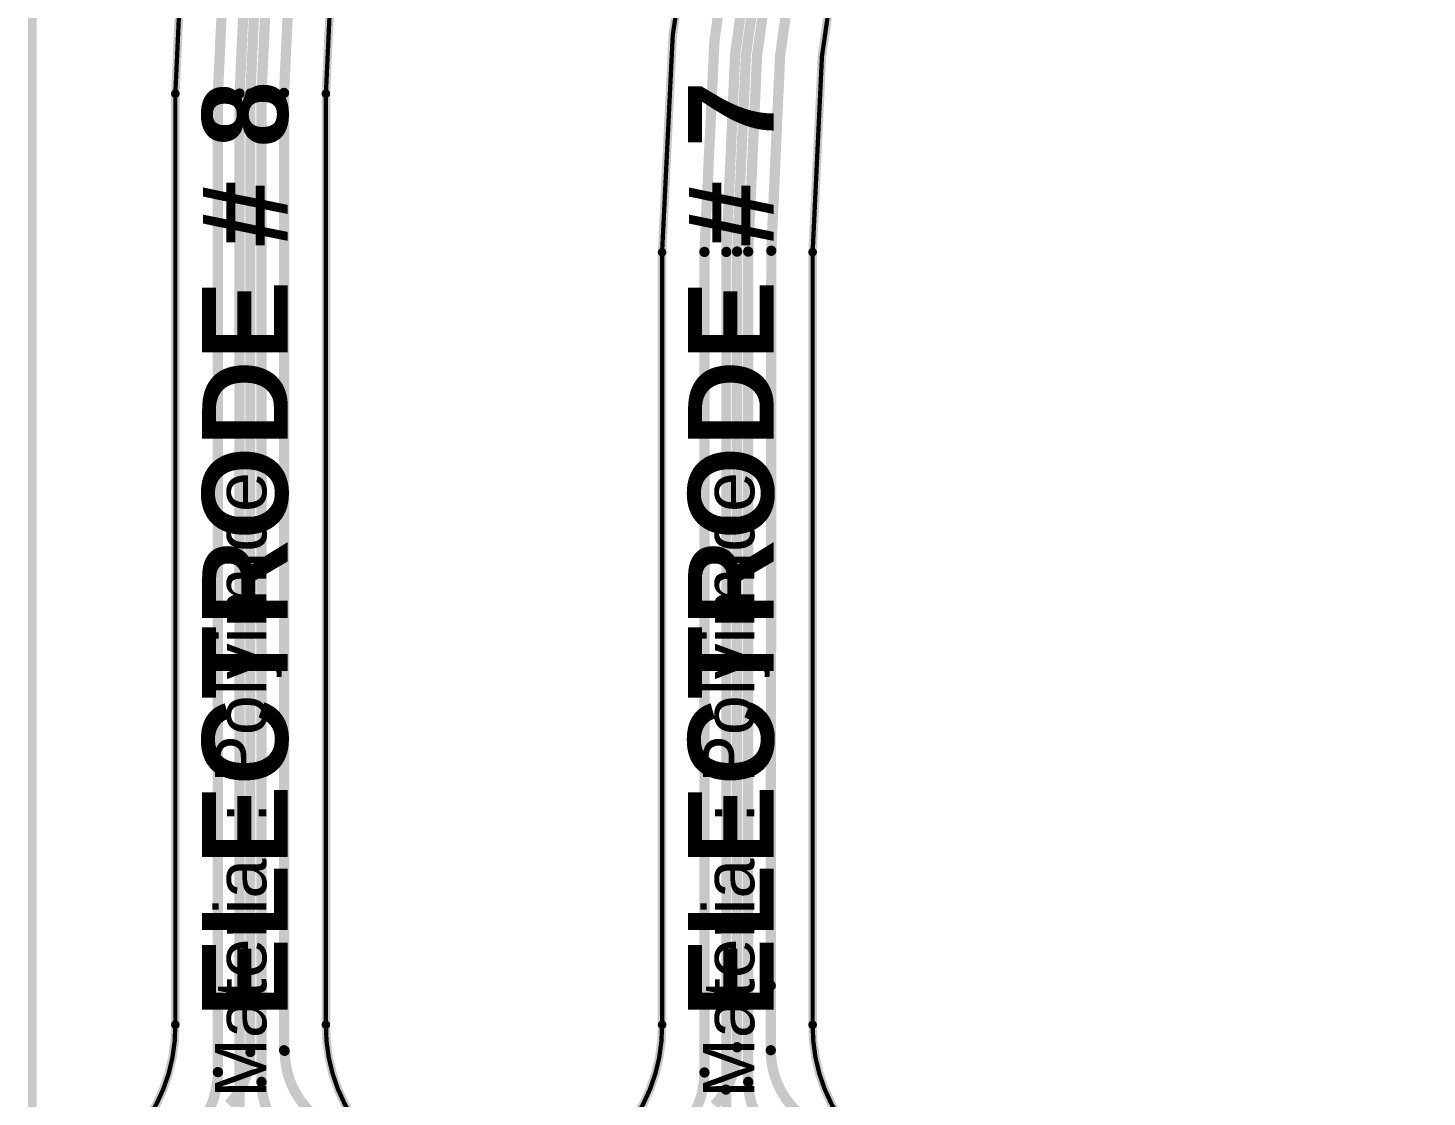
# Model space of a CAD drawing. Header units: inches. Extents: x 3 to 457, y -41 to 239.
# Drawn here: x 11.67 to 53.21, y 30.32 to 62.04 of the extents above; entities that cross this region are included whole.
import ezdxf

# ---------------------------------------------------------------- set-up
doc = ezdxf.new("R2010")
doc.units = ezdxf.units.IN
for name, color, linetype in [('Board Outline', 216, 'Continuous'), ('Bottom Layer', 5, 'Continuous'), ('Dimension', 6, 'Continuous'), ('Fabrication', 76, 'Continuous'), ('Top Layer', 1, 'Continuous'), ('Top Overlay', 2, 'Continuous')]:
    doc.layers.add(name, color=color, linetype=linetype)
doc.styles.add('Arial', font='', dxfattribs={"height": 0.2})
doc.styles.add('Arial_Bold', font='', dxfattribs={"height": 0.2})
doc.styles.get('Arial').set_extended_font_data('Arial')
doc.styles.get('Arial_Bold').set_extended_font_data('Arial', bold=True)

msp = doc.modelspace()

# ---------------------------------------------------------------- linework, layer by layer
at = {"layer": 'Board Outline', "const_width": 0.127}
for points in [[(16.05, 60.091, -0.41422), (85.57, 129.61)], [(20.52, 60.091, -0.41422), (85.57, 125.14)], [(30.502, 55.385, -0.414209), (96.269, 121.153)], [(34.972, 55.385, -0.398878), (93.044, 116.599)], [(16.049, 32.461, -0.250069), (13.881, 28.284)], [(22.688, 28.284, -0.250069), (20.52, 32.461)], [(30.501, 32.461, -0.250069), (28.333, 28.284)], [(37.14, 28.284, -0.250069), (34.972, 32.461)]]:
    msp.add_lwpolyline(points, format="xyb", dxfattribs=at)
for points in [[(16.05, 32.461), (16.05, 60.091)], [(20.52, 32.461), (20.52, 60.091)], [(30.502, 32.461), (30.502, 55.385)], [(34.972, 32.461), (34.972, 55.385)]]:
    msp.add_lwpolyline(points, dxfattribs=at)
at = {"layer": 'Board Outline', "const_width": 0.0635}
for points in [[(16.018, 60.091, 1), (16.081, 60.091, 1)], [(16.018, 60.091, 1), (16.081, 60.091, 1)], [(20.488, 60.091, 1), (20.551, 60.091, 1)], [(20.488, 60.091, 1), (20.551, 60.091, 1)], [(30.47, 55.385, 1), (30.533, 55.385, 1)], [(30.47, 55.385, 1), (30.533, 55.385, 1)], [(34.94, 55.385, 1), (35.003, 55.385, 1)], [(34.94, 55.385, 1), (35.003, 55.385, 1)], [(16.018, 32.461, 1), (16.081, 32.461, 1)], [(16.018, 32.461, 1), (16.081, 32.461, 1)], [(20.488, 32.461, 1), (20.551, 32.461, 1)], [(20.488, 32.461, 1), (20.552, 32.461, 1)], [(30.47, 32.461, 1), (30.533, 32.461, 1)], [(30.47, 32.461, 1), (30.533, 32.461, 1)], [(34.94, 32.461, 1), (35.003, 32.461, 1)], [(34.94, 32.461, 1), (35.004, 32.461, 1)]]:
    msp.add_lwpolyline(points, format="xyb", close=True, dxfattribs=at)
at = {"layer": 'Bottom Layer', "const_width": 0.305}
for points in [[(17.314, 60.091, -0.414214), (85.566, 128.267)], [(17.957, 60.094, -0.414214), (85.566, 127.607)], [(18.607, 60.094, -0.414214), (85.566, 126.946)], [(19.277, 60.113, -0.414214), (85.566, 126.286)], [(31.759, 55.395, -0.412515), (95.733, 119.934)], [(32.409, 55.395, -0.414214), (96.107, 119.276)], [(33.059, 55.405, -0.414214), (96.133, 118.615)], [(33.745, 55.431, -0.414214), (96.107, 117.955)], [(20.039, 29.889, -0.198912), (19.295, 31.685)], [(34.473, 29.907, -0.198912), (33.729, 31.703)], [(17.314, 31.055, -0.198912), (16.57, 29.259)], [(31.759, 31.043, -0.198912), (31.019, 29.257)], [(19.241, 29.235, -0.198912), (18.607, 30.766)], [(19.241, 29.235, -0.198912), (18.611, 30.756)], [(33.693, 29.235, -0.198912), (33.059, 30.766)], [(33.693, 29.235, -0.198912), (33.063, 30.756)]]:
    msp.add_lwpolyline(points, format="xyb", dxfattribs=at)
for points in [[(17.314, 31.055), (17.314, 60.091)], [(17.957, 29.98), (17.957, 60.094)], [(18.607, 30.766), (18.607, 60.094)], [(19.277, 31.703), (19.277, 60.113)], [(31.759, 31.043), (31.759, 55.395)], [(32.409, 29.98), (32.409, 55.395)], [(33.059, 30.766), (33.059, 55.405)], [(33.729, 33.622), (33.745, 55.43)], [(33.745, 55.43), (33.745, 55.431)], [(33.729, 31.703), (33.729, 33.622)]]:
    msp.add_lwpolyline(points, dxfattribs=at)
at = {"layer": 'Bottom Layer', "const_width": 0.152}
for points in [[(17.237, 60.091, 1), (17.39, 60.091, 1)], [(17.237, 60.091, 1), (17.39, 60.091, 1)], [(17.881, 60.094, 1), (18.033, 60.094, 1)], [(17.881, 60.094, 1), (18.033, 60.094, 1)], [(18.531, 60.094, 1), (18.683, 60.094, 1)], [(18.531, 60.094, 1), (18.683, 60.094, 1)], [(19.201, 60.113, 1), (19.353, 60.113, 1)], [(19.201, 60.113, 1), (19.353, 60.113, 1)], [(31.683, 55.395, 1), (31.835, 55.395, 1)], [(31.683, 55.395, 1), (31.835, 55.395, 1)], [(32.333, 55.395, 1), (32.485, 55.395, 1)], [(32.333, 55.395, 1), (32.485, 55.395, 1)], [(32.983, 55.405, 1), (33.135, 55.405, 1)], [(32.983, 55.405, 1), (33.135, 55.405, 1)], [(33.668, 55.431, 1), (33.821, 55.431, 1)], [(33.668, 55.431, 1), (33.821, 55.431, 1)], [(33.668, 55.43, 1), (33.821, 55.43, 1)], [(33.668, 55.43, 1), (33.821, 55.43, 1)], [(33.653, 33.622, 1), (33.805, 33.622, 1)], [(33.653, 33.622, 1), (33.805, 33.622, 1)], [(19.201, 31.703, 1), (19.353, 31.703, 1)], [(19.219, 31.685, 1), (19.371, 31.685, 1)], [(33.653, 31.703, 1), (33.805, 31.703, 1)], [(33.653, 31.703, 1), (33.805, 31.703, 1)], [(17.237, 31.055, 1), (17.39, 31.055, 1)], [(17.237, 31.055, 1), (17.39, 31.055, 1)], [(31.683, 31.043, 1), (31.835, 31.043, 1)], [(31.683, 31.043, 1), (31.835, 31.043, 1)], [(18.531, 30.766, 1), (18.683, 30.766, 1)], [(18.531, 30.766, 1), (18.683, 30.766, 1)], [(18.535, 30.756, 1), (18.687, 30.756, 1)], [(32.983, 30.766, 1), (33.135, 30.766, 1)], [(32.983, 30.766, 1), (33.135, 30.766, 1)], [(32.987, 30.756, 1), (33.139, 30.756, 1)]]:
    msp.add_lwpolyline(points, format="xyb", close=True, dxfattribs=at)
at = {"layer": 'Dimension', "const_width": 0.254}
msp.add_lwpolyline([(11.801, 2.634), (11.801, 192.456)], dxfattribs=at)
at = {"layer": 'Fabrication', "const_width": 0.254}
for points in [[(16.05, 60.091, -0.41422), (85.57, 129.61)], [(20.52, 60.091, -0.41422), (85.57, 125.14)], [(30.502, 55.385, -0.414209), (96.269, 121.153)], [(34.972, 55.385, -0.398878), (93.044, 116.599)], [(16.049, 32.461, -0.250069), (13.881, 28.284)], [(22.688, 28.284, -0.250069), (20.52, 32.461)], [(30.501, 32.461, -0.250069), (28.333, 28.284)], [(37.14, 28.284, -0.250069), (34.972, 32.461)]]:
    msp.add_lwpolyline(points, format="xyb", dxfattribs=at)
for points in [[(16.05, 32.461), (16.05, 60.091)], [(20.52, 32.461), (20.52, 60.091)], [(30.502, 32.461), (30.502, 55.385)], [(34.972, 32.461), (34.972, 55.385)]]:
    msp.add_lwpolyline(points, dxfattribs=at)
at = {"layer": 'Fabrication', "const_width": 0.127}
for points in [[(15.986, 60.091, 1), (16.113, 60.091, 1)], [(15.986, 60.091, 1), (16.113, 60.091, 1)], [(20.456, 60.091, 1), (20.583, 60.091, 1)], [(20.456, 60.091, 1), (20.583, 60.091, 1)], [(30.438, 55.385, 1), (30.565, 55.385, 1)], [(30.438, 55.385, 1), (30.565, 55.385, 1)], [(34.908, 55.385, 1), (35.035, 55.385, 1)], [(34.908, 55.385, 1), (35.035, 55.385, 1)], [(15.986, 32.461, 1), (16.113, 32.461, 1)], [(15.986, 32.461, 1), (16.113, 32.461, 1)], [(20.456, 32.461, 1), (20.583, 32.461, 1)], [(20.456, 32.461, 1), (20.583, 32.461, 1)], [(30.438, 32.461, 1), (30.565, 32.461, 1)], [(30.438, 32.461, 1), (30.565, 32.461, 1)], [(34.908, 32.461, 1), (35.035, 32.461, 1)], [(34.908, 32.461, 1), (35.035, 32.461, 1)]]:
    msp.add_lwpolyline(points, format="xyb", close=True, dxfattribs=at)
at = {"layer": 'Top Layer', "const_width": 0.305}
for points in [[(18.277, 60.094, -0.414214), (85.236, 126.946)], [(32.729, 55.405, -0.414214), (95.803, 118.615)], [(18.277, 31.65, -0.198906), (17.633, 30.095)], [(32.729, 31.792, -0.130099), (32.396, 30.535)], [(32.396, 30.535, -0.057231), (32.054, 30.068)]]:
    msp.add_lwpolyline(points, format="xyb", dxfattribs=at)
for points in [[(18.277, 31.65), (18.277, 60.094)], [(32.729, 31.792), (32.729, 55.405)]]:
    msp.add_lwpolyline(points, dxfattribs=at)
at = {"layer": 'Top Layer', "const_width": 0.152}
for points in [[(18.2, 60.094, 1), (18.353, 60.094, 1)], [(18.2, 60.094, 1), (18.353, 60.094, 1)], [(32.652, 55.405, 1), (32.805, 55.405, 1)], [(32.652, 55.405, 1), (32.805, 55.405, 1)], [(18.2, 31.65, 1), (18.353, 31.65, 1)], [(18.2, 31.65, 1), (18.353, 31.65, 1)], [(32.652, 31.792, 1), (32.805, 31.792, 1)], [(32.652, 31.792, 1), (32.805, 31.792, 1)], [(32.32, 30.535, 1), (32.472, 30.535, 1)], [(32.32, 30.535, 1), (32.472, 30.535, 1)]]:
    msp.add_lwpolyline(points, format="xyb", close=True, dxfattribs=at)

# ---------------------------------------------------------------- texts
at = {"layer": 'Fabrication', "style": 'Arial'}
for p in [(18.752, 30.288), (33.24, 30.288)]:
    msp.add_text('Material : Polyimide', height=1.524, rotation=90, dxfattribs=at).set_placement(p)
at = {"layer": 'Top Overlay', "style": 'Arial_Bold'}
for s, p in [('ELECTRODE # 8', (19.386, 32.665)), ('ELECTRODE # 7', (33.813, 32.665))]:
    msp.add_text(s, height=2.54, rotation=90, dxfattribs=at).set_placement(p)

doc.saveas('drawing.dxf')
